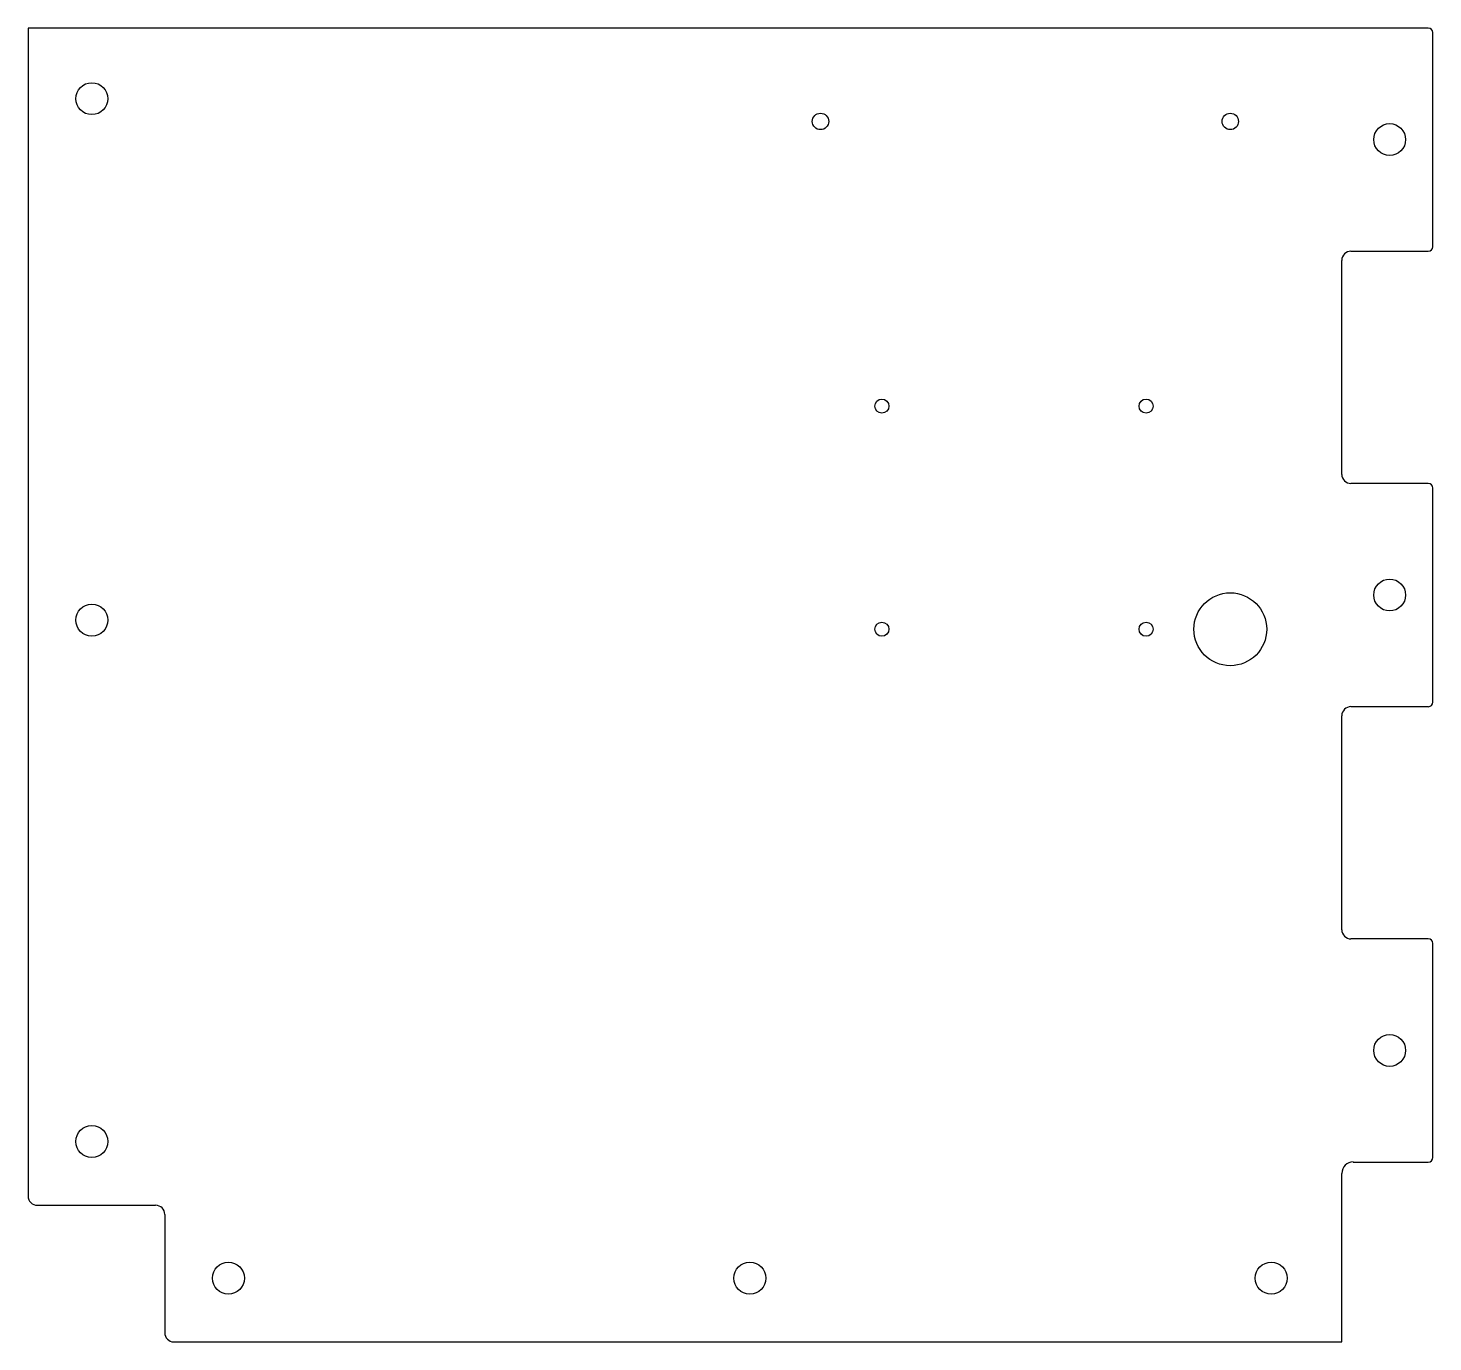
# Model space of a CAD drawing. Header units: inches. Extents: x -6.1 to 6.1, y -5.7 to 5.7.
import ezdxf

# ---------------------------------------------------------------- set-up
doc = ezdxf.new("R2010")
doc.units = ezdxf.units.IN
doc.layers.add('CUTOUTS', color=1, linetype='CONTINUOUS')
doc.layers.add('PERIMETER', color=5, linetype='CONTINUOUS')

msp = doc.modelspace()

# ---------------------------------------------------------------- linework, layer by layer
at = {"layer": 'CUTOUTS'}
for centre, radius in [((-5.522, 5.069), 0.138), ((0.778, 4.872), 0.0709), ((4.321, 4.872), 0.0709), ((5.699, 4.715), 0.138), ((1.309, 2.411), 0.061), ((3.593, 2.411), 0.061), ((5.699, 0.778), 0.138), ((4.321, 0.482), 0.315), ((-5.522, 0.561), 0.138), ((1.309, 0.482), 0.061), ((3.593, 0.482), 0.061), ((5.699, -3.159), 0.138), ((-5.522, -3.947), 0.138), ((-4.341, -5.128), 0.138), ((0.167, -5.128), 0.138), ((4.675, -5.128), 0.138)]:
    msp.add_circle(centre, radius, dxfattribs=at)
at = {"layer": 'PERIMETER'}
for p, q in [((-6.073, 5.679), (-6.073, -4.419)), ((6.033, 5.679), (-6.073, 5.679)), ((6.073, 3.789), (6.073, 5.64)), ((5.285, 1.821), (5.285, 3.671)), ((5.364, 3.75), (6.033, 3.75)), ((6.033, 1.742), (5.364, 1.742)), ((6.073, -0.148), (6.073, 1.703)), ((5.364, -0.187), (6.033, -0.187)), ((5.285, -2.116), (5.285, -0.266)), ((6.033, -2.195), (5.364, -2.195)), ((6.073, -4.085), (6.073, -2.234)), ((5.384, -4.124), (6.033, -4.124)), ((5.285, -5.679), (5.285, -4.222)), ((-5.994, -4.498), (-4.97, -4.498)), ((-4.892, -4.577), (-4.892, -5.6)), ((-4.813, -5.679), (5.285, -5.679))]:
    msp.add_line(p, q, dxfattribs=at)
for centre, radius, start, end in [((6.033, 5.64), 0.0394, 0, 90), ((6.033, 3.789), 0.0394, -90, 0), ((5.364, 3.671), 0.0787, 90, 180), ((5.364, 1.821), 0.0787, 180, 270), ((6.033, 1.703), 0.0394, 0, 90), ((5.364, -0.266), 0.0787, 90, 180), ((6.033, -0.148), 0.0394, -90, 0), ((5.364, -2.116), 0.0787, 180, 270), ((6.033, -2.234), 0.0394, 0, 90), ((5.384, -4.222), 0.0984, 90, 180), ((6.033, -4.085), 0.0394, -90, 0), ((-5.994, -4.419), 0.0787, 180, 270), ((-4.97, -4.577), 0.0787, 0, 90), ((-4.813, -5.6), 0.0787, 180, 270)]:
    msp.add_arc(centre, radius, start, end, dxfattribs=at)

doc.saveas('drawing.dxf')
